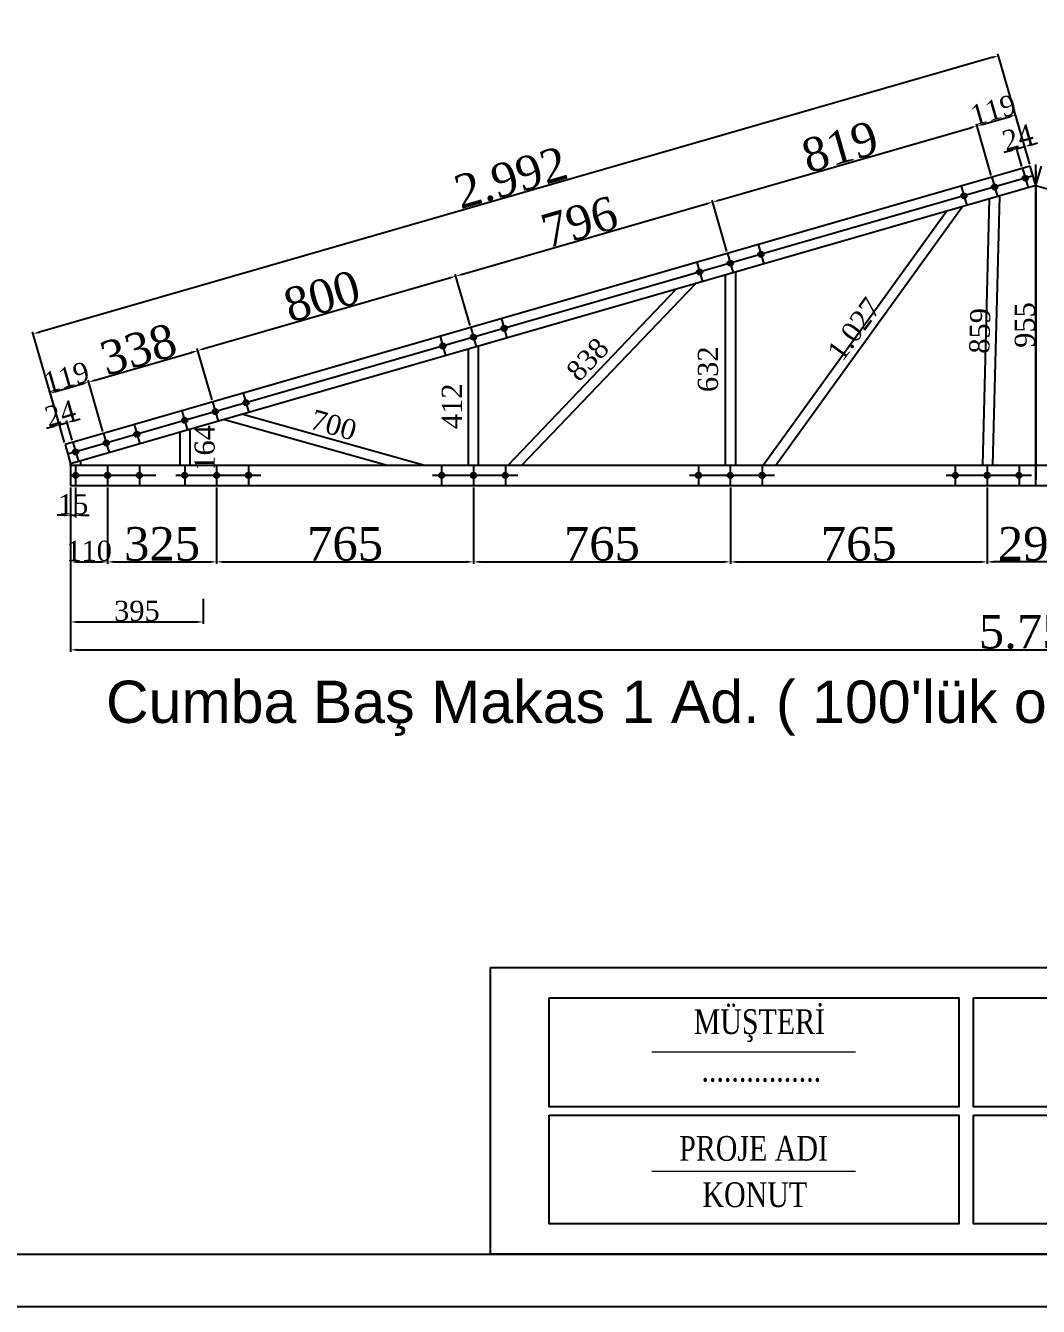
# Model space of a CAD drawing. Header units: millimetres. Extents: x 142629 to 168404, y -211947 to -204319.
# Drawn here: x 161800 to 164817, y -211947 to -208133 of the extents above; entities that cross this region are included whole.
import ezdxf

# ---------------------------------------------------------------- set-up
doc = ezdxf.new("R2010")
doc.units = ezdxf.units.MM
doc.layers.add('-YAZI', color=7, linetype='Continuous', lineweight=15)
for name, color, linetype in [('Block1', 255, 'Continuous'), ('KAPI-PEN', 3, 'Continuous'), ('ÖLÇÜLENDİRME', 121, 'Continuous')]:
    doc.layers.add(name, color=color, linetype=linetype)
doc.styles.add('133', font='times.ttf')
doc.styles.get("Standard").update_dxf_attribs({"font": 'arial.ttf'})
doc.dimstyles.new('MAKAS', dxfattribs={"dimscale": 20, "dimtxt": 1.3, "dimasz": 1, "dimexe": 0.3, "dimexo": 0.3, "dimgap": 0.1, "dimtad": 1, "dimrnd": 1, "dimzin": 12, "dimdsep": 46, "dimlunit": 6, "dimtxsty": '133', "dimcen": 0.8, "dimdle": 0.0005, "dimclrd": 4, "dimclre": 6, "dimclrt": 2, "dimazin": 3, "dimtfac": 1, "dimtmove": 0, "dimatfit": 2, "dimldrblk": 'DOTSMALL', "dimfxl": 1, "dimtolj": 1, "dimtzin": 0, "dimarcsym": 0})
doc.dimstyles.new('makas 1', dxfattribs={"dimscale": 20, "dimtxt": 3, "dimasz": 1.2, "dimexe": 0.3, "dimexo": 0.3, "dimgap": 0.1, "dimtad": 1, "dimrnd": 1, "dimzin": 12, "dimdsep": 46, "dimlunit": 6, "dimtxsty": '133', "dimblk": 'NONE', "dimcen": 0.8, "dimdle": 0.0005, "dimse1": 1, "dimse2": 1, "dimsd1": 1, "dimsd2": 1, "dimclrd": 105, "dimclre": 42, "dimclrt": 2, "dimazin": 3, "dimtfac": 1, "dimtmove": 0, "dimatfit": 2, "dimldrblk": 'NONE', "dimfxl": 1, "dimtolj": 1, "dimtzin": 0, "dimarcsym": 0})

# ---------------------------------------------------------------- blocks, each defined once
blk = doc.blocks.new('*D1825')
at = {"layer": 'Defpoints', "color": 0, "ltscale": 0.5, "transparency": 16777216}
for p in [(161924.1, -209314.8), (161917.7, -209380), (161941, -209373.3)]:
    blk.add_point(p, dxfattribs=at)
at = {"layer": 'ÖLÇÜLENDİRME', "color": 4, "lineweight": -2, "ltscale": 0.5, "transparency": 16777216}
for p, q in [((161900.8, -209321.6), (161924.1, -209314.8)), ((161943.3, -209309.3), (161962.6, -209303.8)), ((161881.6, -209327.1), (161862.4, -209332.6))]:
    blk.add_line(p, q, dxfattribs=at)
at = {"layer": 'ÖLÇÜLENDİRME', "color": 6, "lineweight": -2, "ltscale": 0.5, "transparency": 16777216}
for p, q in [((161939.3, -209367.5), (161922.5, -209309.1)), ((161916, -209374.3), (161899.2, -209315.8))]:
    blk.add_line(p, q, dxfattribs=at)
at = {"layer": 'ÖLÇÜLENDİRME', "color": 4, "ltscale": 0.5, "transparency": 16777216}
for points in [[(161942.4, -209306.1), (161944.3, -209312.5), (161924.1, -209314.8)], [(161880.7, -209323.9), (161882.5, -209330.3), (161900.8, -209321.6)]]:
    blk.add_solid(points, dxfattribs=at)
at = {"layer": 'ÖLÇÜLENDİRME', "color": 2, "ltscale": 0.5, "transparency": 16777216, "insert": (161903.6, -209287.4), "char_height": 60, "attachment_point": 5, "rotation": 16.0764, "style": '133'}
blk.add_mtext('\\A1;24', dxfattribs=at)
blk = doc.blocks.new('_DotSmall')
at = {"color": 0, "linetype": 'ByBlock', "const_width": 0.5}
blk.add_lwpolyline([(-0.0625, 0, 1), (0.0625, 0, 1)], format="xyb", close=True, dxfattribs=at)
blk = doc.blocks.new('*D1826')
at = {"layer": 'Defpoints', "color": 0, "ltscale": 0.5, "transparency": 16777216}
for p in [(161988.3, -209194.3), (162032.3, -209347), (161917.7, -209380)]:
    blk.add_point(p, dxfattribs=at)
at = {"layer": 'ÖLÇÜLENDİRME', "color": 4, "lineweight": -2, "ltscale": 0.5, "transparency": 16777216}
blk.add_line((161892.9, -209221.8), (161969, -209199.9), dxfattribs=at)
at = {"layer": 'ÖLÇÜLENDİRME', "color": 6, "lineweight": -2, "ltscale": 0.5, "transparency": 16777216}
for p, q in [((162030.6, -209341.2), (161986.6, -209188.6)), ((161916, -209374.3), (161872, -209221.6))]:
    blk.add_line(p, q, dxfattribs=at)
at = {"layer": 'ÖLÇÜLENDİRME', "color": 4, "ltscale": 0.5, "transparency": 16777216}
for points in [[(161968.1, -209196.7), (161970, -209203.1), (161988.3, -209194.3)], [(161892, -209218.6), (161893.8, -209225), (161873.7, -209227.4)]]:
    blk.add_solid(points, dxfattribs=at)
at = {"layer": 'ÖLÇÜLENDİRME', "color": 2, "ltscale": 0.5, "transparency": 16777216, "insert": (161921.9, -209179.5), "char_height": 60, "attachment_point": 5, "rotation": 16.0764, "style": '133'}
blk.add_mtext('\\A1;119', dxfattribs=at)
blk = doc.blocks.new('*D1827')
at = {"layer": 'Defpoints', "color": 0, "ltscale": 0.5, "transparency": 16777216}
for p in [(162313.3, -209100.7), (162357.3, -209253.3), (162032.3, -209347)]:
    blk.add_point(p, dxfattribs=at)
at = {"layer": 'ÖLÇÜLENDİRME', "color": 4, "lineweight": -2, "ltscale": 0.5, "transparency": 16777216}
blk.add_line((162007.5, -209188.8), (162294, -209106.2), dxfattribs=at)
at = {"layer": 'ÖLÇÜLENDİRME', "color": 6, "lineweight": -2, "ltscale": 0.5, "transparency": 16777216}
for p, q in [((162355.6, -209247.6), (162311.6, -209094.9)), ((162030.6, -209341.2), (161986.6, -209188.6))]:
    blk.add_line(p, q, dxfattribs=at)
at = {"layer": 'ÖLÇÜLENDİRME', "color": 4, "ltscale": 0.5, "transparency": 16777216}
for points in [[(162293.1, -209103), (162295, -209109.4), (162313.3, -209100.7)], [(162006.6, -209185.6), (162008.4, -209192), (161988.3, -209194.3)]]:
    blk.add_solid(points, dxfattribs=at)
at = {"layer": 'ÖLÇÜLENDİRME', "color": 2, "ltscale": 0.5, "transparency": 16777216, "insert": (162136.1, -209096.7), "char_height": 100, "attachment_point": 5, "rotation": 16.0764, "style": '133'}
blk.add_mtext('\\A1;338', dxfattribs=at)
blk = doc.blocks.new('*D1828')
at = {"layer": 'Defpoints', "color": 0, "ltscale": 0.5, "transparency": 16777216}
for p in [(163081.9, -208878.8), (163126, -209031.8), (162357.3, -209253.3)]:
    blk.add_point(p, dxfattribs=at)
at = {"layer": 'ÖLÇÜLENDİRME', "color": 4, "lineweight": -2, "ltscale": 0.5, "transparency": 16777216}
blk.add_line((162332.4, -209094.7), (163062.6, -208884.3), dxfattribs=at)
at = {"layer": 'ÖLÇÜLENDİRME', "color": 6, "lineweight": -2, "ltscale": 0.5, "transparency": 16777216}
for p, q in [((163124.3, -209026), (163080.2, -208873)), ((162355.6, -209247.6), (162311.5, -209094.5))]:
    blk.add_line(p, q, dxfattribs=at)
at = {"layer": 'ÖLÇÜLENDİRME', "color": 4, "ltscale": 0.5, "transparency": 16777216}
for points in [[(163061.7, -208881.1), (163063.6, -208887.5), (163081.9, -208878.8)], [(162331.4, -209091.5), (162333.3, -209098), (162313.1, -209100.3)]]:
    blk.add_solid(points, dxfattribs=at)
at = {"layer": 'ÖLÇÜLENDİRME', "color": 2, "ltscale": 0.5, "transparency": 16777216, "insert": (162682.9, -208938.7), "char_height": 100, "attachment_point": 5, "rotation": 16.0764, "style": '133'}
blk.add_mtext('\\A1;800', dxfattribs=at)
blk = doc.blocks.new('*D1829')
at = {"layer": 'Defpoints', "color": 0, "ltscale": 0.5, "transparency": 16777216}
for p in [(163846.9, -208658.3), (163891, -208811.3), (163126, -209031.8)]:
    blk.add_point(p, dxfattribs=at)
at = {"layer": 'ÖLÇÜLENDİRME', "color": 4, "lineweight": -2, "ltscale": 0.5, "transparency": 16777216}
blk.add_line((163101.1, -208873.2), (163827.6, -208663.8), dxfattribs=at)
at = {"layer": 'ÖLÇÜLENDİRME', "color": 6, "lineweight": -2, "ltscale": 0.5, "transparency": 16777216}
for p, q in [((163889.3, -208805.6), (163845.2, -208652.5)), ((163124.3, -209026), (163080.2, -208873))]:
    blk.add_line(p, q, dxfattribs=at)
at = {"layer": 'ÖLÇÜLENDİRME', "color": 4, "ltscale": 0.5, "transparency": 16777216}
for points in [[(163826.7, -208660.6), (163828.6, -208667), (163846.9, -208658.3)], [(163100.2, -208870), (163102, -208876.4), (163081.9, -208878.8)]]:
    blk.add_solid(points, dxfattribs=at)
at = {"layer": 'ÖLÇÜLENDİRME', "color": 2, "ltscale": 0.5, "transparency": 16777216, "insert": (163449.7, -208717.6), "char_height": 100, "attachment_point": 5, "rotation": 16.0764, "style": '133'}
blk.add_mtext('\\A1;796', dxfattribs=at)
blk = doc.blocks.new('*D1830')
at = {"layer": 'Defpoints', "color": 0, "ltscale": 0.5, "transparency": 16777216}
for p in [(164634, -208431.5), (164678.1, -208584.5), (163891, -208811.3)]:
    blk.add_point(p, dxfattribs=at)
at = {"layer": 'ÖLÇÜLENDİRME', "color": 4, "lineweight": -2, "ltscale": 0.5, "transparency": 16777216}
blk.add_line((163866.1, -208652.7), (164614.7, -208437), dxfattribs=at)
at = {"layer": 'ÖLÇÜLENDİRME', "color": 6, "lineweight": -2, "ltscale": 0.5, "transparency": 16777216}
for p, q in [((164676.4, -208578.7), (164632.3, -208425.7)), ((163889.3, -208805.6), (163845.2, -208652.5))]:
    blk.add_line(p, q, dxfattribs=at)
at = {"layer": 'ÖLÇÜLENDİRME', "color": 4, "ltscale": 0.5, "transparency": 16777216}
for points in [[(164613.8, -208433.8), (164615.7, -208440.2), (164634, -208431.5)], [(163865.2, -208649.5), (163867, -208656), (163846.9, -208658.3)]]:
    blk.add_solid(points, dxfattribs=at)
at = {"layer": 'ÖLÇÜLENDİRME', "color": 2, "ltscale": 0.5, "transparency": 16777216, "insert": (164225.7, -208493.9), "char_height": 100, "attachment_point": 5, "rotation": 16.0764, "style": '133'}
blk.add_mtext('\\A1;819', dxfattribs=at)
blk = doc.blocks.new('*D1831')
at = {"layer": 'Defpoints', "color": 0, "ltscale": 0.5, "transparency": 16777216}
for p in [(164748.7, -208398.8), (164792.7, -208551.5), (164678.1, -208584.5)]:
    blk.add_point(p, dxfattribs=at)
at = {"layer": 'ÖLÇÜLENDİRME', "color": 6, "lineweight": -2, "ltscale": 0.5, "transparency": 16777216}
for p, q in [((164791, -208545.7), (164747, -208393)), ((164676.4, -208578.7), (164632.4, -208426.1))]:
    blk.add_line(p, q, dxfattribs=at)
at = {"layer": 'ÖLÇÜLENDİRME', "color": 4, "lineweight": -2, "ltscale": 0.5, "transparency": 16777216}
blk.add_line((164653.3, -208426.3), (164729.4, -208404.3), dxfattribs=at)
at = {"layer": 'ÖLÇÜLENDİRME', "color": 4, "ltscale": 0.5, "transparency": 16777216}
for points in [[(164728.5, -208401.1), (164730.4, -208407.6), (164748.7, -208398.8)], [(164652.4, -208423.1), (164654.2, -208429.5), (164634.1, -208431.8)]]:
    blk.add_solid(points, dxfattribs=at)
at = {"layer": 'ÖLÇÜLENDİRME', "color": 2, "ltscale": 0.5, "transparency": 16777216, "insert": (164682.3, -208384), "char_height": 60, "attachment_point": 5, "rotation": 16.0764, "style": '133'}
blk.add_mtext('\\A1;119', dxfattribs=at)
blk = doc.blocks.new('*D1823')
at = {"layer": 'Defpoints', "color": 0, "ltscale": 0.5, "transparency": 16777216}
for p in [(164775.8, -208493), (164792.7, -208551.5), (164769.4, -208558.2)]:
    blk.add_point(p, dxfattribs=at)
at = {"layer": 'ÖLÇÜLENDİRME', "color": 4, "lineweight": -2, "ltscale": 0.5, "transparency": 16777216}
for p, q in [((164733.3, -208505.3), (164714.1, -208510.8)), ((164752.5, -208499.7), (164775.8, -208493)), ((164795, -208487.5), (164814.2, -208481.9))]:
    blk.add_line(p, q, dxfattribs=at)
at = {"layer": 'ÖLÇÜLENDİRME', "color": 6, "lineweight": -2, "ltscale": 0.5, "transparency": 16777216}
for p, q in [((164767.7, -208552.4), (164750.8, -208494)), ((164791, -208545.7), (164774.2, -208487.2))]:
    blk.add_line(p, q, dxfattribs=at)
at = {"layer": 'ÖLÇÜLENDİRME', "color": 4, "ltscale": 0.5, "transparency": 16777216}
for points in [[(164732.4, -208502.1), (164734.2, -208508.5), (164752.5, -208499.7)], [(164794.1, -208484.3), (164796, -208490.7), (164775.8, -208493)]]:
    blk.add_solid(points, dxfattribs=at)
at = {"layer": 'ÖLÇÜLENDİRME', "color": 2, "ltscale": 0.5, "transparency": 16777216, "insert": (164755.3, -208465.6), "char_height": 60, "attachment_point": 5, "rotation": 16.0764, "style": '133'}
blk.add_mtext('\\A1;24', dxfattribs=at)
blk = doc.blocks.new('*D1832')
at = {"layer": 'Defpoints', "color": 0, "ltscale": 0.5, "transparency": 16777216}
for p in [(164792.7, -208551.5), (161822.8, -209050.9), (161917.7, -209380)]:
    blk.add_point(p, dxfattribs=at)
at = {"layer": 'ÖLÇÜLENDİRME', "color": 4, "lineweight": -2, "ltscale": 0.5, "transparency": 16777216}
blk.add_line((164678.6, -208227.9), (161842, -209045.4), dxfattribs=at)
at = {"layer": 'ÖLÇÜLENDİRME', "color": 6, "lineweight": -2, "ltscale": 0.5, "transparency": 16777216}
for p, q in [((164791, -208545.7), (164696.2, -208216.6)), ((161916, -209374.3), (161821.2, -209045.1))]:
    blk.add_line(p, q, dxfattribs=at)
at = {"layer": 'ÖLÇÜLENDİRME', "color": 4, "ltscale": 0.5, "transparency": 16777216}
for points in [[(164677.7, -208224.7), (164679.5, -208231.1), (164697.8, -208222.4)], [(161841.1, -209042.2), (161843, -209048.6), (161822.8, -209050.9)]]:
    blk.add_solid(points, dxfattribs=at)
at = {"layer": 'ÖLÇÜLENDİRME', "color": 2, "ltscale": 0.5, "transparency": 16777216, "insert": (163245.6, -208585.7), "char_height": 100, "attachment_point": 5, "rotation": 16.0764, "style": '133'}
blk.add_mtext('\\A1;2.992', dxfattribs=at)
blk = doc.blocks.new('*D1833')
at = {"layer": 'Defpoints', "color": 0, "ltscale": 0.5, "transparency": 16777216}
for p in [(161934.3, -209502.1), (161949.3, -209502.1), (161949.3, -209591.1)]:
    blk.add_point(p, dxfattribs=at)
at = {"layer": 'ÖLÇÜLENDİRME', "color": 6, "lineweight": -2, "ltscale": 0.5, "transparency": 16777216}
for p, q in [((161934.3, -209508.1), (161934.3, -209597.1)), ((161949.3, -209508.1), (161949.3, -209597.1))]:
    blk.add_line(p, q, dxfattribs=at)
at = {"layer": 'ÖLÇÜLENDİRME', "color": 4, "lineweight": -2, "ltscale": 0.5, "transparency": 16777216}
for p, q in [((161914.3, -209591.1), (161894.3, -209591.1)), ((161934.3, -209591.1), (161949.3, -209591.1)), ((161969.3, -209591.1), (161989.3, -209591.1))]:
    blk.add_line(p, q, dxfattribs=at)
at = {"layer": 'ÖLÇÜLENDİRME', "color": 4, "ltscale": 0.5, "transparency": 16777216}
for points in [[(161914.3, -209587.8), (161914.3, -209594.4), (161934.3, -209591.1)], [(161969.3, -209587.8), (161969.3, -209594.4), (161949.3, -209591.1)]]:
    blk.add_solid(points, dxfattribs=at)
at = {"layer": 'ÖLÇÜLENDİRME', "color": 2, "ltscale": 0.5, "transparency": 16777216, "insert": (161941.8, -209558.6), "char_height": 60, "attachment_point": 5, "style": '133'}
blk.add_mtext('\\A1;15', dxfattribs=at)
blk = doc.blocks.new('*D1834')
at = {"layer": 'Defpoints', "color": 0, "ltscale": 0.5, "transparency": 16777216}
for p in [(161934.3, -209502.1), (162044.3, -209502.1), (162044.3, -209729.8)]:
    blk.add_point(p, dxfattribs=at)
at = {"layer": 'ÖLÇÜLENDİRME', "color": 6, "lineweight": -2, "ltscale": 0.5, "transparency": 16777216}
for p, q in [((161934.3, -209508.1), (161934.3, -209735.8)), ((162044.3, -209508.1), (162044.3, -209735.8))]:
    blk.add_line(p, q, dxfattribs=at)
at = {"layer": 'ÖLÇÜLENDİRME', "color": 4, "lineweight": -2, "ltscale": 0.5, "transparency": 16777216}
blk.add_line((161954.3, -209729.8), (162024.3, -209729.8), dxfattribs=at)
at = {"layer": 'ÖLÇÜLENDİRME', "color": 4, "ltscale": 0.5, "transparency": 16777216}
for points in [[(161954.3, -209726.4), (161954.3, -209733.1), (161934.3, -209729.8)], [(162024.3, -209726.4), (162024.3, -209733.1), (162044.3, -209729.8)]]:
    blk.add_solid(points, dxfattribs=at)
at = {"layer": 'ÖLÇÜLENDİRME', "color": 2, "ltscale": 0.5, "transparency": 16777216, "insert": (161989.3, -209697.2), "char_height": 60, "attachment_point": 5, "style": '133'}
blk.add_mtext('\\A1;110', dxfattribs=at)
blk = doc.blocks.new('*D1835')
at = {"layer": 'Defpoints', "color": 0, "ltscale": 0.5, "transparency": 16777216}
for p in [(162044.3, -209502.1), (162369.3, -209502.1), (162369.3, -209729.8)]:
    blk.add_point(p, dxfattribs=at)
at = {"layer": 'ÖLÇÜLENDİRME', "color": 6, "lineweight": -2, "ltscale": 0.5, "transparency": 16777216}
for p, q in [((162044.3, -209508.1), (162044.3, -209735.8)), ((162369.3, -209508.1), (162369.3, -209735.8))]:
    blk.add_line(p, q, dxfattribs=at)
at = {"layer": 'ÖLÇÜLENDİRME', "color": 4, "lineweight": -2, "ltscale": 0.5, "transparency": 16777216}
blk.add_line((162064.3, -209729.8), (162349.3, -209729.8), dxfattribs=at)
at = {"layer": 'ÖLÇÜLENDİRME', "color": 4, "ltscale": 0.5, "transparency": 16777216}
for points in [[(162064.3, -209726.4), (162064.3, -209733.1), (162044.3, -209729.8)], [(162349.3, -209726.4), (162349.3, -209733.1), (162369.3, -209729.8)]]:
    blk.add_solid(points, dxfattribs=at)
at = {"layer": 'ÖLÇÜLENDİRME', "color": 2, "ltscale": 0.5, "transparency": 16777216, "insert": (162206.8, -209676.9), "char_height": 100, "attachment_point": 5, "style": '133'}
blk.add_mtext('\\A1;325', dxfattribs=at)
blk = doc.blocks.new('*D1836')
at = {"layer": 'Defpoints', "color": 0, "ltscale": 0.5, "transparency": 16777216}
for p in [(162369.3, -209502.1), (163134.3, -209502.1), (163134.3, -209729.8)]:
    blk.add_point(p, dxfattribs=at)
at = {"layer": 'ÖLÇÜLENDİRME', "color": 6, "lineweight": -2, "ltscale": 0.5, "transparency": 16777216}
for p, q in [((162369.3, -209508.1), (162369.3, -209735.8)), ((163134.3, -209508.1), (163134.3, -209735.8))]:
    blk.add_line(p, q, dxfattribs=at)
at = {"layer": 'ÖLÇÜLENDİRME', "color": 4, "lineweight": -2, "ltscale": 0.5, "transparency": 16777216}
blk.add_line((162389.3, -209729.8), (163114.3, -209729.8), dxfattribs=at)
at = {"layer": 'ÖLÇÜLENDİRME', "color": 4, "ltscale": 0.5, "transparency": 16777216}
for points in [[(162389.3, -209726.4), (162389.3, -209733.1), (162369.3, -209729.8)], [(163114.3, -209726.4), (163114.3, -209733.1), (163134.3, -209729.8)]]:
    blk.add_solid(points, dxfattribs=at)
at = {"layer": 'ÖLÇÜLENDİRME', "color": 2, "ltscale": 0.5, "transparency": 16777216, "insert": (162751.8, -209676.7), "char_height": 100, "attachment_point": 5, "style": '133'}
blk.add_mtext('\\A1;765', dxfattribs=at)
blk = doc.blocks.new('*D1837')
at = {"layer": 'Defpoints', "color": 0, "ltscale": 0.5, "transparency": 16777216}
for p in [(163134.3, -209502.1), (163899.3, -209502.1), (163899.3, -209729.8)]:
    blk.add_point(p, dxfattribs=at)
at = {"layer": 'ÖLÇÜLENDİRME', "color": 6, "lineweight": -2, "ltscale": 0.5, "transparency": 16777216}
for p, q in [((163134.3, -209508.1), (163134.3, -209735.8)), ((163899.3, -209508.1), (163899.3, -209735.8))]:
    blk.add_line(p, q, dxfattribs=at)
at = {"layer": 'ÖLÇÜLENDİRME', "color": 4, "lineweight": -2, "ltscale": 0.5, "transparency": 16777216}
blk.add_line((163154.3, -209729.8), (163879.3, -209729.8), dxfattribs=at)
at = {"layer": 'ÖLÇÜLENDİRME', "color": 4, "ltscale": 0.5, "transparency": 16777216}
for points in [[(163154.3, -209726.4), (163154.3, -209733.1), (163134.3, -209729.8)], [(163879.3, -209726.4), (163879.3, -209733.1), (163899.3, -209729.8)]]:
    blk.add_solid(points, dxfattribs=at)
at = {"layer": 'ÖLÇÜLENDİRME', "color": 2, "ltscale": 0.5, "transparency": 16777216, "insert": (163516.8, -209676.7), "char_height": 100, "attachment_point": 5, "style": '133'}
blk.add_mtext('\\A1;765', dxfattribs=at)
blk = doc.blocks.new('*D1838')
at = {"layer": 'Defpoints', "color": 0, "ltscale": 0.5, "transparency": 16777216}
for p in [(163899.3, -209502.1), (164664.3, -209502.1), (164664.3, -209729.8)]:
    blk.add_point(p, dxfattribs=at)
at = {"layer": 'ÖLÇÜLENDİRME', "color": 6, "lineweight": -2, "ltscale": 0.5, "transparency": 16777216}
for p, q in [((163899.3, -209508.1), (163899.3, -209735.8)), ((164664.3, -209508.1), (164664.3, -209735.8))]:
    blk.add_line(p, q, dxfattribs=at)
at = {"layer": 'ÖLÇÜLENDİRME', "color": 4, "lineweight": -2, "ltscale": 0.5, "transparency": 16777216}
blk.add_line((163919.3, -209729.8), (164644.3, -209729.8), dxfattribs=at)
at = {"layer": 'ÖLÇÜLENDİRME', "color": 4, "ltscale": 0.5, "transparency": 16777216}
for points in [[(163919.3, -209726.4), (163919.3, -209733.1), (163899.3, -209729.8)], [(164644.3, -209726.4), (164644.3, -209733.1), (164664.3, -209729.8)]]:
    blk.add_solid(points, dxfattribs=at)
at = {"layer": 'ÖLÇÜLENDİRME', "color": 2, "ltscale": 0.5, "transparency": 16777216, "insert": (164281.8, -209676.7), "char_height": 100, "attachment_point": 5, "style": '133'}
blk.add_mtext('\\A1;765', dxfattribs=at)
blk = doc.blocks.new('*D1824')
at = {"layer": 'Defpoints', "color": 0, "ltscale": 0.5, "transparency": 16777216}
for p in [(161934.3, -209834.2), (162329.3, -209834.2), (162329.3, -209908.6)]:
    blk.add_point(p, dxfattribs=at)
at = {"layer": 'ÖLÇÜLENDİRME', "color": 6, "lineweight": -2, "ltscale": 0.5, "transparency": 16777216}
for p, q in [((161934.3, -209840.2), (161934.3, -209914.6)), ((162329.3, -209840.2), (162329.3, -209914.6))]:
    blk.add_line(p, q, dxfattribs=at)
at = {"layer": 'ÖLÇÜLENDİRME', "color": 4, "lineweight": -2, "ltscale": 0.5, "transparency": 16777216}
blk.add_line((161954.3, -209908.6), (162309.3, -209908.6), dxfattribs=at)
at = {"layer": 'ÖLÇÜLENDİRME', "color": 4, "ltscale": 0.5, "transparency": 16777216}
for points in [[(161954.3, -209905.3), (161954.3, -209911.9), (161934.3, -209908.6)], [(162309.3, -209905.3), (162309.3, -209911.9), (162329.3, -209908.6)]]:
    blk.add_solid(points, dxfattribs=at)
at = {"layer": 'ÖLÇÜLENDİRME', "color": 2, "ltscale": 0.5, "transparency": 16777216, "insert": (162131.8, -209876), "char_height": 60, "attachment_point": 5, "style": '133'}
blk.add_mtext('\\A1;395', dxfattribs=at)
blk = doc.blocks.new('*D1818')
at = {"layer": 'Defpoints', "color": 0, "transparency": 16777216}
for p in [(162274.3, -209308.5), (162274.3, -209472.1), (162366.4, -209472.1)]:
    blk.add_point(p, dxfattribs=at)
at = {"layer": 'Block1', "color": 2, "transparency": 16777216, "insert": (162333.9, -209390.3), "char_height": 60, "attachment_point": 5, "rotation": 90, "style": '133'}
blk.add_mtext('\\A1;164', dxfattribs=at)
blk = doc.blocks.new('_None')
blk = doc.blocks.new('*D1819')
at = {"layer": 'Defpoints', "color": 0, "transparency": 16777216}
for p in [(162372.2, -209258.7), (162365.6, -209282.2), (163039.3, -209472.1)]:
    blk.add_point(p, dxfattribs=at)
at = {"layer": 'Block1', "color": 2, "transparency": 16777216, "insert": (162717.9, -209322.3), "char_height": 60, "attachment_point": 5, "rotation": 344.2531, "style": '133'}
blk.add_mtext('\\A1;700', dxfattribs=at)
blk = doc.blocks.new('*D1820')
at = {"layer": 'Defpoints', "color": 0, "transparency": 16777216}
for p in [(163101.8, -209060.6), (163134.3, -209060.6), (163134.3, -209472.1)]:
    blk.add_point(p, dxfattribs=at)
at = {"layer": 'Block1', "color": 2, "transparency": 16777216, "insert": (163069.8, -209266.4), "char_height": 60, "attachment_point": 5, "rotation": 90, "style": '133'}
blk.add_mtext('\\A1;412', dxfattribs=at)
blk = doc.blocks.new('*D1821')
at = {"layer": 'Defpoints', "color": 0, "transparency": 16777216}
for p in [(163787, -208846.5), (163808, -208866.5), (163229.3, -209472.1)]:
    blk.add_point(p, dxfattribs=at)
at = {"layer": 'Block1', "color": 2, "transparency": 16777216, "insert": (163474.2, -209126.8), "char_height": 60, "attachment_point": 5, "rotation": 46.3033, "style": '133'}
blk.add_mtext('\\A1;838', dxfattribs=at)
blk = doc.blocks.new('*D1822')
at = {"layer": 'Defpoints', "color": 0, "transparency": 16777216}
for p in [(163865.3, -208840.2), (163899.3, -208840.2), (163899.3, -209472.1)]:
    blk.add_point(p, dxfattribs=at)
at = {"layer": 'Block1', "color": 2, "transparency": 16777216, "insert": (163832.8, -209156.1), "char_height": 60, "attachment_point": 5, "rotation": 90, "style": '133'}
blk.add_mtext('\\A1;632', dxfattribs=at)
blk = doc.blocks.new('*D1839')
at = {"layer": 'Defpoints', "color": 0, "transparency": 16777216}
for p in [(164595.1, -208639.6), (163994.3, -209472.1), (163994.3, -209472.1)]:
    blk.add_point(p, dxfattribs=at)
at = {"layer": 'Block1', "color": 2, "transparency": 16777216, "insert": (164268.2, -209036.8), "char_height": 60, "attachment_point": 5, "rotation": 54.1818, "style": '133'}
blk.add_mtext('\\A1;1.027', dxfattribs=at)
blk = doc.blocks.new('*D1840')
at = {"layer": 'Defpoints', "color": 0, "transparency": 16777216}
for p in [(164686.4, -208613.3), (164664.3, -209472.1), (164664.3, -209472.1)]:
    blk.add_point(p, dxfattribs=at)
at = {"layer": 'Block1', "color": 2, "transparency": 16777216, "insert": (164642.7, -209041.9), "char_height": 60, "attachment_point": 5, "rotation": 88.5258, "style": '133'}
blk.add_mtext('\\A1;859', dxfattribs=at)
blk = doc.blocks.new('*D1841')
at = {"layer": 'Defpoints', "color": 0, "ltscale": 0.5, "transparency": 16777216}
for p in [(164809.3, -208546.7), (164809.3, -209502.1), (164809.3, -209502.1)]:
    blk.add_point(p, dxfattribs=at)
at = {"layer": 'ÖLÇÜLENDİRME', "color": 4, "lineweight": -2, "ltscale": 0.5, "transparency": 16777216}
blk.add_line((164809.3, -208566.7), (164809.3, -209482.1), dxfattribs=at)
at = {"layer": 'ÖLÇÜLENDİRME', "color": 4, "ltscale": 0.5, "transparency": 16777216}
for points in [[(164805.9, -208566.7), (164812.6, -208566.7), (164809.3, -208546.7)], [(164805.9, -209482.1), (164812.6, -209482.1), (164809.3, -209502.1)]]:
    blk.add_solid(points, dxfattribs=at)
at = {"layer": 'ÖLÇÜLENDİRME', "color": 2, "ltscale": 0.5, "transparency": 16777216, "insert": (164776.7, -209024.4), "char_height": 60, "attachment_point": 5, "rotation": 90, "style": '133'}
blk.add_mtext('\\A1;955', dxfattribs=at)
blk = doc.blocks.new('*D1856')
at = {"layer": 'Defpoints', "color": 0, "ltscale": 0.5, "transparency": 16777216}
for p in [(164664.3, -209502.1), (164954.3, -209502.1), (164664.3, -209729.8)]:
    blk.add_point(p, dxfattribs=at)
at = {"layer": 'ÖLÇÜLENDİRME', "color": 6, "lineweight": -2, "ltscale": 0.5, "transparency": 16777216}
for p, q in [((164664.3, -209508.1), (164664.3, -209735.8)), ((164954.3, -209508.1), (164954.3, -209735.8))]:
    blk.add_line(p, q, dxfattribs=at)
at = {"layer": 'ÖLÇÜLENDİRME', "color": 4, "lineweight": -2, "ltscale": 0.5, "transparency": 16777216}
blk.add_line((164934.3, -209729.8), (164684.3, -209729.8), dxfattribs=at)
at = {"layer": 'ÖLÇÜLENDİRME', "color": 4, "ltscale": 0.5, "transparency": 16777216}
for points in [[(164684.3, -209726.4), (164684.3, -209733.1), (164664.3, -209729.8)], [(164934.3, -209726.4), (164934.3, -209733.1), (164954.3, -209729.8)]]:
    blk.add_solid(points, dxfattribs=at)
at = {"layer": 'ÖLÇÜLENDİRME', "color": 2, "ltscale": 0.5, "transparency": 16777216, "insert": (164809.3, -209676.7), "char_height": 100, "attachment_point": 5, "style": '133'}
blk.add_mtext('\\A1;290', dxfattribs=at)
blk = doc.blocks.new('*D1857')
at = {"layer": 'Defpoints', "color": 0, "ltscale": 0.5, "transparency": 16777216}
for p in [(161934.3, -209502.1), (167684.3, -209502.1), (167684.3, -209991.7)]:
    blk.add_point(p, dxfattribs=at)
at = {"layer": 'ÖLÇÜLENDİRME', "color": 6, "lineweight": -2, "ltscale": 0.5, "transparency": 16777216}
for p, q in [((161934.3, -209508.1), (161934.3, -209997.7)), ((167684.3, -209508.1), (167684.3, -209997.7))]:
    blk.add_line(p, q, dxfattribs=at)
at = {"layer": 'ÖLÇÜLENDİRME', "color": 4, "lineweight": -2, "ltscale": 0.5, "transparency": 16777216}
blk.add_line((161954.3, -209991.7), (167664.3, -209991.7), dxfattribs=at)
at = {"layer": 'ÖLÇÜLENDİRME', "color": 4, "ltscale": 0.5, "transparency": 16777216}
for points in [[(161954.3, -209988.4), (161954.3, -209995.1), (161934.3, -209991.7)], [(167664.3, -209988.4), (167664.3, -209995.1), (167684.3, -209991.7)]]:
    blk.add_solid(points, dxfattribs=at)
at = {"layer": 'ÖLÇÜLENDİRME', "color": 2, "ltscale": 0.5, "transparency": 16777216, "insert": (164809.3, -209938.7), "char_height": 100, "attachment_point": 5, "style": '133'}
blk.add_mtext('\\A1;5.750', dxfattribs=at)

msp = doc.modelspace()

# ---------------------------------------------------------------- linework, layer by layer
at = {"layer": '-YAZI'}
for p, q in [((163665.14, -211189.024), (164272.056, -211189.024)), ((163665.14, -211543.937), (164272.056, -211543.937))]:
    msp.add_line(p, q, dxfattribs=at)
at = {"layer": 'Block1', "color": 1}
for p, q in [((164792.663, -208551.477), (161917.663, -209380.02)), ((164809.278, -208609.13), (164792.663, -208551.477)), ((164809.278, -208609.13), (164825.893, -208551.477)), ((164809.278, -208609.13), (161934.278, -209437.674)), ((164809.278, -208609.13), (167684.278, -209437.674)), ((164670.452, -208649.139), (164650.044, -209442.129)), ((164700.686, -208640.425), (164680.054, -209442.129)), ((163997.43, -209442.129), (164543.288, -208685.786)), ((164034.427, -209442.129), (164590, -208672.324)), ((163884.277, -208875.705), (163884.277, -209442.129)), ((163914.277, -208867.06), (163914.277, -209442.129)), ((163237.196, -209442.129), (163738.194, -208917.805)), ((163278.69, -209442.129), (163795.455, -208901.303)), ((163119.278, -209442.129), (163119.278, -209096.17)), ((163149.278, -209442.129), (163149.278, -209087.524)), ((162392.987, -209305.479), (162877.613, -209442.129)), ((162447.656, -209289.724), (162988.155, -209442.129)), ((162259.278, -209344.012), (162259.278, -209442.129)), ((162289.278, -209335.366), (162289.278, -209442.129)), ((161917.663, -209380.02), (161934.278, -209437.674)), ((161964.278, -209442.129), (161964.278, -209429.028)), ((161934.278, -209442.129), (161934.278, -209437.674)), ((161934.278, -209442.129), (161934.278, -209502.129)), ((161934.278, -209442.129), (167684.278, -209442.129)), ((161934.278, -209502.129), (167684.278, -209502.129))]:
    msp.add_line(p, q, dxfattribs=at)
at = {"layer": 'Block1', "color": 2}
for p, q in [((164800.971, -208580.303), (161925.971, -209408.847)), ((164678.071, -208584.501), (164694.686, -208642.155)), ((164769.355, -208558.194), (164785.971, -208615.847)), ((164586.786, -208610.808), (164603.401, -208668.462)), ((163890.97, -208811.335), (163907.585, -208868.988)), ((163982.255, -208785.027), (163998.87, -208842.681)), ((163799.685, -208837.642), (163816.3, -208895.296)), ((163217.255, -209005.492), (163233.87, -209063.145)), ((163125.97, -209031.799), (163142.585, -209089.453)), ((163034.685, -209058.106), (163051.3, -209115.76)), ((162448.54, -209227.027), (162465.155, -209284.68)), ((162357.255, -209253.334), (162373.871, -209310.987)), ((162265.971, -209279.641), (162282.586, -209337.295)), ((162032.256, -209346.996), (162048.871, -209404.649)), ((162123.541, -209320.688), (162140.156, -209378.342)), ((161940.971, -209373.303), (161957.586, -209430.956)), ((161949.278, -209442.129), (161949.278, -209502.129)), ((162044.278, -209442.129), (162044.278, -209502.129)), ((162139.278, -209442.129), (162139.278, -209502.129)), ((162274.278, -209442.129), (162274.278, -209502.129)), ((162369.278, -209442.129), (162369.278, -209502.129)), ((162464.278, -209442.129), (162464.278, -209502.129)), ((163039.278, -209442.129), (163039.278, -209502.129)), ((163134.278, -209442.129), (163134.278, -209502.129)), ((163229.278, -209442.129), (163229.278, -209502.129)), ((163804.277, -209442.129), (163804.277, -209502.129)), ((163899.277, -209442.129), (163899.277, -209502.129)), ((163994.277, -209442.129), (163994.277, -209502.129)), ((164569.277, -209442.129), (164569.277, -209502.129)), ((164664.277, -209442.129), (164664.277, -209502.129)), ((164759.277, -209442.129), (164759.277, -209502.129))]:
    msp.add_line(p, q, dxfattribs=at)
at = {"layer": 'Block1', "color": 1}
for centre, radius in [((164777.663, -208587.02), 8), ((164777.663, -208587.02), 4), ((164686.378, -208613.328), 8), ((164686.378, -208613.327), 4), ((164595.093, -208639.635), 8), ((164595.093, -208639.635), 4), ((163990.562, -208813.855), 8), ((163990.562, -208813.854), 4), ((163899.277, -208840.162), 8), ((163899.277, -208840.162), 4), ((163807.992, -208866.469), 8), ((163807.992, -208866.469), 4), ((163225.563, -209034.319), 8), ((163225.563, -209034.319), 4), ((163042.993, -209086.934), 8), ((163042.993, -209086.933), 4), ((163134.278, -209060.626), 8), ((163134.278, -209060.626), 4), ((162365.563, -209282.161), 8), ((162456.848, -209255.854), 8), ((162456.848, -209255.854), 4), ((162274.278, -209308.469), 8), ((162274.278, -209308.468), 4), ((162365.563, -209282.161), 4), ((162131.848, -209349.515), 8), ((162131.848, -209349.515), 4), ((162040.563, -209375.822), 8), ((162040.563, -209375.822), 4), ((161949.278, -209402.13), 8), ((161949.278, -209402.129), 4), ((161949.278, -209472.129), 8), ((162044.278, -209472.129), 8), ((162139.278, -209472.129), 8), ((162274.278, -209472.129), 8), ((162369.278, -209472.129), 8), ((162464.278, -209472.129), 8), ((163039.278, -209472.129), 8), ((163134.278, -209472.129), 8), ((163229.278, -209472.129), 8), ((163804.277, -209472.129), 8), ((163899.277, -209472.129), 8), ((163994.277, -209472.129), 8), ((164569.277, -209472.129), 8), ((164664.277, -209472.129), 8), ((164759.277, -209472.129), 8), ((161949.278, -209472.129), 4), ((162044.278, -209472.129), 4), ((162139.278, -209472.129), 4), ((162274.278, -209472.129), 4), ((162369.278, -209472.129), 4), ((162464.278, -209472.129), 4), ((163039.278, -209472.129), 4), ((163134.278, -209472.129), 4), ((163229.278, -209472.129), 4), ((163804.277, -209472.129), 4), ((163899.277, -209472.129), 4), ((163994.277, -209472.129), 4), ((164569.277, -209472.129), 4), ((164664.277, -209472.129), 4), ((164759.277, -209472.129), 4)]:
    msp.add_circle(centre, radius, dxfattribs=at)
at = {"layer": 'KAPI-PEN', "color": 175, "true_color": 0x4554a5}
for points in [[(157615.684, -211946.832), (168403.997, -211946.832), (168403.997, -204318.732), (157615.684, -204318.732)], [(157771.135, -211791.381), (168248.546, -211791.381), (168248.546, -204474.183), (157771.135, -204474.183)], [(163184.809, -210937.454), (168248.546, -210937.454), (168248.546, -211791.381), (163184.809, -211791.381)], [(163359.701, -211028.229), (164580.218, -211028.229), (164580.218, -211352.58), (163359.701, -211352.58)], [(164623.866, -211028.229), (165844.384, -211028.229), (165844.384, -211352.58), (164623.866, -211352.58)], [(163359.701, -211376.965), (164580.218, -211376.965), (164580.218, -211701.317), (163359.701, -211701.317)], [(164623.866, -211376.965), (165844.384, -211376.965), (165844.384, -211701.317), (164623.866, -211701.317)]]:
    msp.add_lwpolyline(points, close=True, dxfattribs=at)
at = {"layer": 'ÖLÇÜLENDİRME', "color": 1, "ltscale": 0.5}
msp.add_line((164809.278, -209502.129), (164809.278, -208546.688), dxfattribs=at)
at = {"layer": 'ÖLÇÜLENDİRME', "color": 2, "ltscale": 0.5}
for p, q in [((162188.063, -209472.129), (161934.278, -209472.129)), ((162501.149, -209472.129), (162247.365, -209472.129)), ((163266.149, -209472.129), (163012.364, -209472.129)), ((164031.148, -209472.129), (163777.364, -209472.129)), ((164796.148, -209472.129), (164542.363, -209472.129))]:
    msp.add_line(p, q, dxfattribs=at)

# ---------------------------------------------------------------- texts
at = {"layer": '-YAZI', "char_height": 73.78909, "attachment_point": 1, "style": '133'}
for s, width, insert in [('{\\W0.8;MÜŞTERİ}', 88.24311, (163790.008, -211062.1)), ('{\\W0.8;................}', 88.24311, (163813.273, -211203.862)), ('{\\W0.8;PROJE ADI}', 761.57565, (163746.928, -211439.417)), ('{\\W0.8;KONUT}', 88.24311, (163816.209, -211577.291))]:
    msp.add_mtext_dynamic_manual_height_columns(s, width=width, gutter_width=1.779, heights=[36.545], dxfattribs=dict(at, insert=insert))
at = {"layer": 'ÖLÇÜLENDİRME', "color": 0, "insert": (162039.582, -210083.409), "char_height": 126, "width": 8033.91833, "attachment_point": 1}
msp.add_mtext("Cumba Baş Makas 1 Ad. ( 100'lük ome. )", dxfattribs=at)

# ---------------------------------------------------------------- dimensions: what is measured, and where the dimension line sits
at = {"layer": 'Block1', "color": 1}
for p1, p2, distance, picture, middle in [((164686.378, -208613.328), (164664.277, -209472.129), 0, '*D1840', (164642.733, -209041.89)), ((164595.093, -208639.635), (163994.277, -209472.129), 0, '*D1839', (164268.246, -209036.801)), ((163229.278, -209472.129), (163807.992, -208866.469), 28.966, '*D1821', (163474.181, -209126.822)), ((163899.277, -209472.129), (163899.277, -208840.162), 33.98, '*D1822', (163832.779, -209156.145)), ((163134.278, -209472.129), (163134.278, -209060.626), 32.527, '*D1820', (163069.751, -209266.378)), ((163039.278, -209472.129), (162365.563, -209282.161), -24.381, '*D1819', (162717.886, -209322.297)), ((162274.278, -209308.468), (162274.278, -209472.129), 92.118, '*D1818', (162333.877, -209390.299))]:
    dim = msp.add_aligned_dim(p1=p1, p2=p2, distance=distance, dimstyle='makas 1', dxfattribs=at)
    dim.commit()
    dim.dimension.update_dxf_attribs({"geometry": picture, "text_midpoint": middle})
at = {"layer": 'ÖLÇÜLENDİRME', "color": 1, "ltscale": 0.5}
for p1, p2, distance, override, picture, middle in [((164792.663, -208551.477), (161917.663, -209380.02), -342.509, {"dimtxt": 5, "dimdle": 1}, '*D1832', (163245.637, -208585.698)), ((164809.278, -208546.688), (164809.278, -209502.129), 0, {"dimtxt": 3}, '*D1841', (164776.673, -209024.409)), ((161934.278, -209502.129), (167684.278, -209502.129), -489.61, {"dimtxt": 5, "dimdle": 1}, '*D1857', (164809.278, -209938.73))]:
    dim = msp.add_aligned_dim(p1=p1, p2=p2, distance=distance, dimstyle='MAKAS', override=override, dxfattribs=at)
    dim.commit()
    dim.dimension.update_dxf_attribs({"geometry": picture, "text_midpoint": middle})
for base, p1, p2, angle, picture, middle, dimtype in [((164748.666, -208398.81), (164678.071, -208584.501), (164792.663, -208551.477), 196.076398, '*D1831', (164691.37, -208415.322), 160), ((164775.814, -208493.01), (164769.355, -208558.194), (164792.663, -208551.477), 16.076398, '*D1823', (164764.16, -208496.369), 161), ((161988.259, -209194.329), (161917.663, -209380.02), (162032.256, -209346.996), 16.076398, '*D1826', (161930.963, -209210.841), 161), ((161924.122, -209314.837), (161917.663, -209380.02), (161940.971, -209373.303), 16.076398, '*D1825', (161912.468, -209318.195), 161)]:
    dim = msp.add_linear_dim(base=base, p1=p1, p2=p2, angle=angle, dimstyle='MAKAS', override={"dimtxt": 3}, dxfattribs=at)
    dim.commit()
    dim.dimension.update_dxf_attribs({"geometry": picture, "text_midpoint": middle, "dimtype": dimtype})
for base, p1, p2, angle, picture, middle in [((164633.964, -208431.453), (163890.97, -208811.335), (164678.071, -208584.501), 196.076398, '*D1830', (164225.734, -208493.934)), ((163846.863, -208658.287), (163125.97, -209031.799), (163890.97, -208811.335), 196.076398, '*D1829', (163449.684, -208717.583)), ((163081.863, -208878.751), (162357.255, -209253.334), (163125.97, -209031.799), 196.076398, '*D1828', (162682.867, -208938.721)), ((162313.259, -209100.667), (162032.256, -209346.996), (162357.255, -209253.334), 196.076398, '*D1827', (162136.119, -209096.7)), ((164664.277, -209729.75), (164954.28, -209502.129), (164664.277, -209502.129), 180, '*D1856', (164809.278, -209676.741))]:
    dim = msp.add_linear_dim(base=base, p1=p1, p2=p2, angle=angle, dimstyle='MAKAS', override={"dimtxt": 5, "dimdle": 1}, dxfattribs=at)
    dim.commit()
    dim.dimension.update_dxf_attribs({"geometry": picture, "text_midpoint": middle})
for base, p2, picture, middle in [((161949.278, -209591.107), (161949.278, -209502.129), '*D1833', (161941.778, -209591.107)), ((162044.278, -209729.75), (162044.278, -209502.129), '*D1834', (161989.278, -209729.75))]:
    dim = msp.add_linear_dim(base=base, p1=(161934.278, -209502.129), p2=p2, dimstyle='MAKAS', override={"dimtxt": 3}, dxfattribs=at)
    dim.commit()
    dim.dimension.update_dxf_attribs({"geometry": picture, "text_midpoint": middle, "dimtype": 160})
for base, p1, p2, override, picture, middle in [((162369.278, -209729.75), (162044.278, -209502.129), (162369.278, -209502.129), {"dimtxt": 5, "dimdle": 1}, '*D1835', (162206.778, -209676.885)), ((163134.278, -209729.75), (162369.278, -209502.129), (163134.278, -209502.129), {"dimtxt": 5, "dimdle": 1}, '*D1836', (162751.778, -209676.741)), ((163899.277, -209729.75), (163134.278, -209502.129), (163899.277, -209502.129), {"dimtxt": 5, "dimdle": 1}, '*D1837', (163516.778, -209676.741)), ((164664.277, -209729.75), (163899.277, -209502.129), (164664.277, -209502.129), {"dimtxt": 5, "dimdle": 1}, '*D1838', (164281.777, -209676.741)), ((162329.278, -209908.587), (161934.278, -209834.155), (162329.278, -209834.155), {"dimtxt": 3}, '*D1824', (162131.778, -209875.982))]:
    dim = msp.add_linear_dim(base=base, p1=p1, p2=p2, dimstyle='MAKAS', override=override, dxfattribs=at)
    dim.commit()
    dim.dimension.update_dxf_attribs({"geometry": picture, "text_midpoint": middle})

doc.saveas('drawing.dxf')
